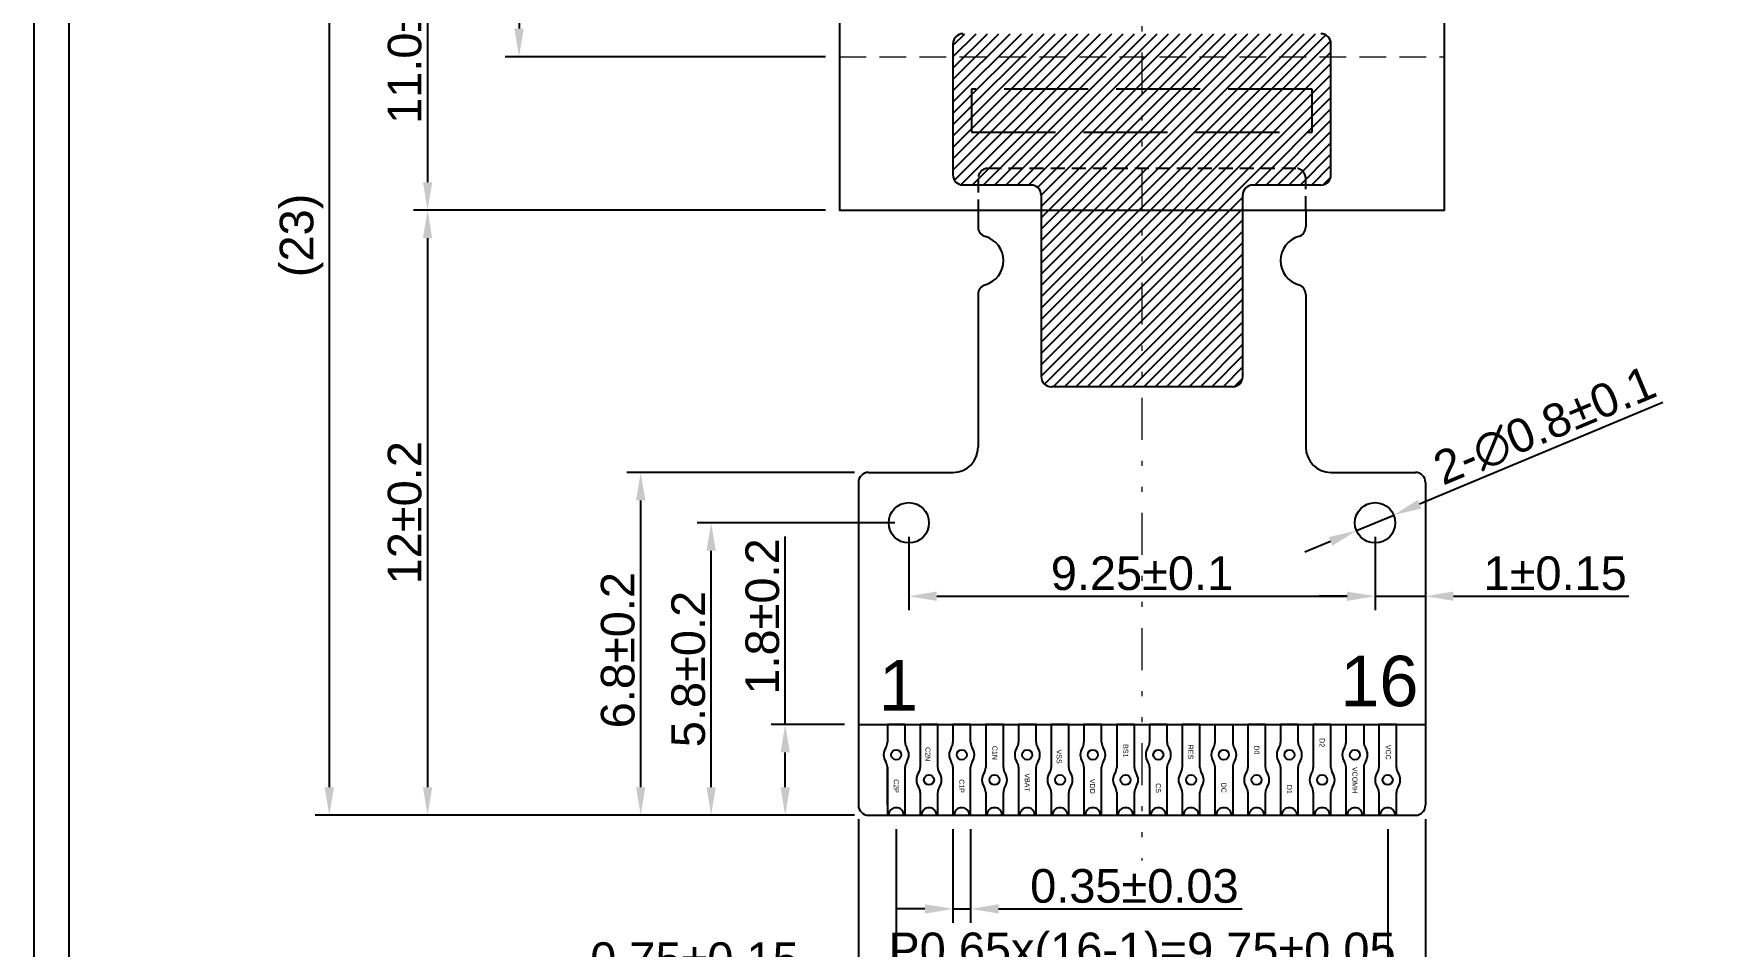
# Model space of a CAD drawing. Header units: millimetres. Extents: x 462 to 746, y 142 to 198.
# Drawn here: x 662.08 to 695.54, y 161.51 to 179.61 of the extents above; entities that cross this region are included whole.
import ezdxf

# ---------------------------------------------------------------- set-up
doc = ezdxf.new("R2010")
doc.units = ezdxf.units.MM
doc.header["$LTSCALE"] = 0.555556
for name, pattern in [('DASHED', [0.75, 0.5, -0.25]), ('DASHED2', [9.525, 6.35, -3.175]), ('DIVIDE', [1.25, 0.5, -0.25, 0, -0.25, 0, -0.25]), ('HIDDEN', [4, 3, -1])]:
    doc.linetypes.add(name, pattern=pattern)
for name, color, linetype in [('dim', 4, 'Continuous'), ('Frame', 7, 'Continuous'), ('Tape', 6, 'Continuous')]:
    doc.layers.add(name, color=color, linetype=linetype)
doc.layers.add('尺寸', color=1, linetype='Continuous', lineweight=5)
doc.styles.get("Standard").update_dxf_attribs({"font": 'ARIAL.TTF'})
doc.dimstyles.new('ISO-25', dxfattribs={"dimscale": 0.555556, "dimtxt": 2.2, "dimasz": 2.2, "dimexe": 0.5, "dimexo": 0.5, "dimgap": 0.5, "dimtad": 1, "dimdec": 3, "dimdsep": 46, "dimtxsty": 'Standard', "dimcen": 2.2, "dimadec": 0, "dimazin": 2, "dimtfac": 1, "dimtdec": 3, "dimtmove": 0, "dimatfit": 3, "dimfxl": 0, "dimarcsym": 0})

# ---------------------------------------------------------------- blocks, each defined once
blk = doc.blocks.new('*D48')
at = {"layer": 'Defpoints', "color": 0}
for p in [(678.071, 187.11), (669.898, 176.11), (678.071, 176.11)]:
    blk.add_point(p, dxfattribs=at)
at = {"layer": 'dim', "color": 0, "lineweight": -2}
for p, q in [((677.793, 187.11), (669.62, 187.11)), ((669.898, 186.555), (669.898, 176.666)), ((677.793, 176.11), (669.62, 176.11))]:
    blk.add_line(p, q, dxfattribs=at)
at = {"layer": 'dim', "color": 0}
for points in [[(669.805, 186.555), (669.99, 186.555), (669.898, 187.11)], [(669.805, 176.666), (669.99, 176.666), (669.898, 176.11)]]:
    blk.add_solid(points, dxfattribs=at)
at = {"layer": 'dim', "color": 0, "insert": (669.446, 181.209), "char_height": 0.66667, "attachment_point": 5, "rotation": 90}
blk.add_mtext('11.0%%P0.15 Panel', dxfattribs=at)
blk = doc.blocks.new('*D53')
at = {"layer": 'Defpoints', "color": 0}
for p in [(678.071, 187.11), (671.713, 179.155), (678.071, 179.155)]:
    blk.add_point(p, dxfattribs=at)
at = {"layer": 'dim', "color": 0, "lineweight": -2}
for p, q in [((677.793, 187.11), (671.435, 187.11)), ((671.713, 186.555), (671.713, 179.711)), ((677.793, 179.155), (671.435, 179.155))]:
    blk.add_line(p, q, dxfattribs=at)
at = {"layer": 'dim', "color": 0}
for points in [[(671.62, 186.555), (671.805, 186.555), (671.713, 187.11)], [(671.62, 179.711), (671.805, 179.711), (671.713, 179.155)]]:
    blk.add_solid(points, dxfattribs=at)
at = {"layer": 'dim', "color": 0, "insert": (671.17, 182.904), "char_height": 0.66667, "attachment_point": 5, "rotation": 90}
blk.add_mtext('7.96%%P0.15 Cap', dxfattribs=at)
blk = doc.blocks.new('*D56')
at = {"color": 0, "lineweight": -2}
for p, q in [((679.446, 169.632), (679.446, 168.176)), ((688.696, 169.632), (688.696, 168.176)), ((680.001, 168.454), (688.14, 168.454))]:
    blk.add_line(p, q, dxfattribs=at)
at = {"color": 0}
for points in [[(680.001, 168.547), (680.001, 168.361), (679.446, 168.454)], [(688.14, 168.547), (688.14, 168.361), (688.696, 168.454)]]:
    blk.add_solid(points, dxfattribs=at)
at = {"layer": 'Defpoints', "color": 0}
for p in [(679.446, 169.91), (688.696, 169.91), (688.696, 168.454)]:
    blk.add_point(p, dxfattribs=at)
at = {"color": 0, "insert": (684.071, 168.906), "char_height": 0.6667, "attachment_point": 5}
blk.add_mtext('9.25%%P0.1', dxfattribs=at)
blk = doc.blocks.new('*D57')
at = {"color": 0, "lineweight": -2}
for p, q in [((679.196, 163.832), (679.196, 160.523)), ((688.946, 163.832), (688.946, 160.523)), ((679.751, 160.801), (688.39, 160.801))]:
    blk.add_line(p, q, dxfattribs=at)
at = {"color": 0}
for points in [[(679.751, 160.894), (679.751, 160.708), (679.196, 160.801)], [(688.39, 160.894), (688.39, 160.708), (688.946, 160.801)]]:
    blk.add_solid(points, dxfattribs=at)
at = {"layer": 'Defpoints', "color": 0}
for p in [(679.196, 164.11), (688.946, 164.11), (688.946, 160.801)]:
    blk.add_point(p, dxfattribs=at)
at = {"color": 0, "insert": (684.071, 161.349), "char_height": 0.66667, "attachment_point": 5}
blk.add_mtext('P0.65x(16-1)=9.75%%P0.05', dxfattribs=at)
blk = doc.blocks.new('*D58')
at = {"color": 0, "lineweight": -2}
for p, q in [((678.446, 164.032), (678.446, 159.368)), ((689.696, 164.032), (689.696, 159.368)), ((679.001, 159.646), (689.14, 159.646))]:
    blk.add_line(p, q, dxfattribs=at)
at = {"color": 0}
for points in [[(679.001, 159.738), (679.001, 159.553), (678.446, 159.646)], [(689.14, 159.738), (689.14, 159.553), (689.696, 159.646)]]:
    blk.add_solid(points, dxfattribs=at)
at = {"layer": 'Defpoints', "color": 0}
for p in [(678.446, 164.31), (689.696, 164.31), (689.696, 159.646)]:
    blk.add_point(p, dxfattribs=at)
at = {"color": 0, "insert": (684.166, 160.097), "char_height": 0.66667, "attachment_point": 5}
blk.add_mtext('11.25%%P0.2', dxfattribs=at)
blk = doc.blocks.new('*D59')
at = {"color": 0, "lineweight": -2}
for p, q in [((680.321, 163.832), (680.321, 161.975)), ((680.671, 163.832), (680.671, 161.975)), ((679.765, 162.253), (679.21, 162.253)), ((680.321, 162.253), (680.671, 162.253)), ((681.226, 162.253), (686.06, 162.253))]:
    blk.add_line(p, q, dxfattribs=at)
at = {"color": 0}
for points in [[(679.765, 162.345), (679.765, 162.16), (680.321, 162.253)], [(681.226, 162.345), (681.226, 162.16), (680.671, 162.253)]]:
    blk.add_solid(points, dxfattribs=at)
at = {"layer": 'Defpoints', "color": 0}
for p in [(680.321, 164.11), (680.671, 164.11), (680.671, 162.253)]:
    blk.add_point(p, dxfattribs=at)
at = {"color": 0, "insert": (683.921, 162.704), "char_height": 0.66667, "attachment_point": 5}
blk.add_mtext('0.35%%p0.03', dxfattribs=at)
blk = doc.blocks.new('*D60')
at = {"color": 0, "lineweight": -2}
for p, q in [((678.446, 164.032), (678.446, 160.523)), ((679.196, 163.832), (679.196, 160.523)), ((677.89, 160.801), (673.052, 160.801)), ((679.196, 160.801), (678.446, 160.801)), ((679.751, 160.801), (680.307, 160.801))]:
    blk.add_line(p, q, dxfattribs=at)
at = {"color": 0}
for points in [[(677.89, 160.894), (677.89, 160.708), (678.446, 160.801)], [(679.751, 160.894), (679.751, 160.708), (679.196, 160.801)]]:
    blk.add_solid(points, dxfattribs=at)
at = {"layer": 'Defpoints', "color": 0}
for p in [(678.446, 164.31), (679.196, 164.11), (678.446, 160.801)]:
    blk.add_point(p, dxfattribs=at)
at = {"color": 0, "insert": (675.193, 161.252), "char_height": 0.66667, "attachment_point": 5}
blk.add_mtext('0.75%%P0.15', dxfattribs=at)
blk = doc.blocks.new('*D61')
at = {"color": 0, "lineweight": -2}
for p, q in [((688.696, 169.632), (688.696, 168.176)), ((689.696, 169.632), (689.696, 168.176)), ((688.14, 168.454), (687.585, 168.454)), ((688.696, 168.454), (689.696, 168.454)), ((690.251, 168.454), (693.732, 168.454))]:
    blk.add_line(p, q, dxfattribs=at)
at = {"color": 0}
for points in [[(688.14, 168.547), (688.14, 168.361), (688.696, 168.454)], [(690.251, 168.547), (690.251, 168.361), (689.696, 168.454)]]:
    blk.add_solid(points, dxfattribs=at)
at = {"layer": 'Defpoints', "color": 0}
for p in [(688.696, 169.91), (689.696, 169.91), (689.696, 168.454)]:
    blk.add_point(p, dxfattribs=at)
at = {"color": 0, "insert": (692.269, 168.906), "char_height": 0.6667, "attachment_point": 5}
blk.add_mtext('1%%P0.15', dxfattribs=at)
blk = doc.blocks.new('*D62')
at = {"color": 0, "lineweight": -2}
for p, q in [((676.993, 165.91), (676.993, 169.638)), ((678.168, 165.91), (676.715, 165.91)), ((676.993, 164.666), (676.993, 165.355)), ((678.368, 164.11), (676.715, 164.11))]:
    blk.add_line(p, q, dxfattribs=at)
at = {"color": 0}
for points in [[(676.901, 165.355), (677.086, 165.355), (676.993, 165.91)], [(676.901, 164.666), (677.086, 164.666), (676.993, 164.11)]]:
    blk.add_solid(points, dxfattribs=at)
at = {"layer": 'Defpoints', "color": 0}
for p in [(676.993, 165.91), (678.446, 165.91), (678.646, 164.11)]:
    blk.add_point(p, dxfattribs=at)
at = {"color": 0, "insert": (676.542, 168.052), "char_height": 0.6667, "attachment_point": 5, "rotation": 90}
blk.add_mtext('1.8%%P0.2', dxfattribs=at)
blk = doc.blocks.new('*D63')
at = {"color": 0, "lineweight": -2}
for p, q in [((679.168, 169.91), (675.246, 169.91)), ((675.523, 164.666), (675.523, 169.355)), ((678.368, 164.11), (675.246, 164.11))]:
    blk.add_line(p, q, dxfattribs=at)
at = {"color": 0}
for points in [[(675.431, 169.355), (675.616, 169.355), (675.523, 169.91)], [(675.431, 164.666), (675.616, 164.666), (675.523, 164.11)]]:
    blk.add_solid(points, dxfattribs=at)
at = {"layer": 'Defpoints', "color": 0}
for p in [(675.523, 169.91), (679.446, 169.91), (678.646, 164.11)]:
    blk.add_point(p, dxfattribs=at)
at = {"color": 0, "insert": (675.072, 167.01), "char_height": 0.6667, "attachment_point": 5, "rotation": 90}
blk.add_mtext('5.8%%P0.2', dxfattribs=at)
blk = doc.blocks.new('*D64')
at = {"color": 0, "lineweight": -2}
for p, q in [((678.368, 170.91), (673.848, 170.91)), ((674.126, 164.666), (674.126, 170.355)), ((678.368, 164.11), (673.848, 164.11))]:
    blk.add_line(p, q, dxfattribs=at)
at = {"color": 0}
for points in [[(674.033, 170.355), (674.218, 170.355), (674.126, 170.91)], [(674.033, 164.666), (674.218, 164.666), (674.126, 164.11)]]:
    blk.add_solid(points, dxfattribs=at)
at = {"layer": 'Defpoints', "color": 0}
for p in [(674.126, 170.91), (678.646, 170.91), (678.646, 164.11)]:
    blk.add_point(p, dxfattribs=at)
at = {"color": 0, "insert": (673.674, 167.384), "char_height": 0.6667, "attachment_point": 5, "rotation": 90}
blk.add_mtext('6.8%%P0.2', dxfattribs=at)
blk = doc.blocks.new('*D65')
at = {"color": 0, "lineweight": -2}
for p, q in [((677.793, 176.11), (669.62, 176.11)), ((669.898, 175.555), (669.898, 164.666)), ((678.368, 164.11), (669.62, 164.11))]:
    blk.add_line(p, q, dxfattribs=at)
at = {"color": 0}
for points in [[(669.805, 175.555), (669.99, 175.555), (669.898, 176.11)], [(669.805, 164.666), (669.99, 164.666), (669.898, 164.11)]]:
    blk.add_solid(points, dxfattribs=at)
at = {"layer": 'Defpoints', "color": 0}
for p in [(678.071, 176.11), (669.898, 164.11), (678.646, 164.11)]:
    blk.add_point(p, dxfattribs=at)
at = {"color": 0, "insert": (669.446, 170.11), "char_height": 0.6667, "attachment_point": 5, "rotation": 90}
blk.add_mtext('12%%P0.2', dxfattribs=at)
blk = doc.blocks.new('*D66')
at = {"layer": 'Defpoints', "color": 0}
for p in [(678.071, 187.11), (667.948, 164.11), (678.646, 164.11)]:
    blk.add_point(p, dxfattribs=at)
at = {"layer": 'dim', "color": 0, "lineweight": -2}
for p, q in [((677.793, 187.11), (667.67, 187.11)), ((667.948, 186.555), (667.948, 164.666)), ((678.368, 164.11), (667.67, 164.11))]:
    blk.add_line(p, q, dxfattribs=at)
at = {"layer": 'dim', "color": 0}
for points in [[(667.855, 186.555), (668.04, 186.555), (667.948, 187.11)], [(667.855, 164.666), (668.04, 164.666), (667.948, 164.11)]]:
    blk.add_solid(points, dxfattribs=at)
at = {"layer": 'dim', "color": 0, "insert": (667.399, 175.61), "char_height": 0.6667, "attachment_point": 5, "rotation": 90}
blk.add_mtext('(23)', dxfattribs=at)
blk = doc.blocks.new('*D67')
at = {"color": 0, "lineweight": -2}
for p, q in [((694.405, 172.296), (689.577, 170.279)), ((688.327, 169.756), (689.065, 170.064)), ((687.814, 169.542), (687.302, 169.327))]:
    blk.add_line(p, q, dxfattribs=at)
at = {"color": 0}
for points in [[(689.542, 170.364), (689.613, 170.193), (689.065, 170.064)], [(687.778, 169.627), (687.85, 169.456), (688.327, 169.756)]]:
    blk.add_solid(points, dxfattribs=at)
at = {"layer": 'Defpoints', "color": 0}
for p in [(689.065, 170.064), (688.327, 169.756)]:
    blk.add_point(p, dxfattribs=at)
at = {"color": 0, "insert": (692.066, 171.828), "char_height": 0.66667, "attachment_point": 5, "rotation": 22.6831}
blk.add_mtext('2-∅0.8%%p0.1', dxfattribs=at)

msp = doc.modelspace()

# ---------------------------------------------------------------- hatches: boundary and pattern name
h = msp.add_hatch()
h.set_pattern_fill('ANSI31', color=6, scale=0.05, style=0)
h.set_pattern_definition([(45, (-437.34908, -406.21486), (-0.112253202, 0.112253202), [])])
h.paths.add_polyline_path([(680.5207, 179.6101, 0.4142136), (680.3207, 179.4101), (680.3207, 176.8101, 0.4142136), (680.5207, 176.6101), (681.8707, 176.6101, -0.4142136), (682.0707, 176.4101), (682.0707, 172.8101, 0.4142136), (682.2707, 172.6101), (685.8707, 172.6101, 0.4142136), (686.0707, 172.8101), (686.0707, 176.4101, -0.4142136), (686.2707, 176.6101), (687.6207, 176.6101, 0.4142136), (687.8207, 176.8101), (687.8207, 179.4101, 0.4142136), (687.6207, 179.6101)])

# ---------------------------------------------------------------- linework, layer by layer
at = {"linetype": 'DASHED2', "lineweight": 9, "ltscale": 0.15}
msp.add_line((678.0707, 179.1551), (690.0707, 179.1551), dxfattribs=at)
msp.add_line((678.0707, 179.1551), (690.0707, 179.1551), dxfattribs=at)
at = {"color": 34, "linetype": 'DASHED'}
for p, q in [((680.8207, 176.7401), (680.8207, 176.1101)), ((687.1207, 176.9401), (681.0207, 176.9401)), ((687.3207, 176.1101), (687.3207, 176.7401))]:
    msp.add_line(p, q, dxfattribs=at)
at = {"ltscale": 0.5}
for p, q in [((681.8707, 176.6101), (680.5207, 176.6101)), ((682.0707, 176.4101), (682.0707, 172.8101)), ((686.0707, 172.8101), (686.0707, 176.4101)), ((687.6207, 176.6101), (686.2707, 176.6101)), ((685.8707, 172.6101), (682.2707, 172.6101))]:
    msp.add_line(p, q, dxfattribs=at)
at = {"color": 34}
for p, q in [((680.8207, 176.1101), (680.8207, 175.7809)), ((680.8207, 176.1101), (687.3207, 176.1101)), ((687.3207, 176.1101), (687.3207, 175.7809)), ((680.8207, 174.4393), (680.8207, 171.4101)), ((687.3207, 174.4393), (687.3207, 171.4101)), ((678.4457, 170.7101), (678.4457, 164.3101)), ((678.6457, 170.9101), (680.3207, 170.9101)), ((687.8207, 170.9101), (689.4957, 170.9101)), ((689.6957, 170.7101), (689.6957, 164.3101)), ((678.4457, 165.9101), (689.6957, 165.9101)), ((678.6457, 164.1101), (689.4957, 164.1101))]:
    msp.add_line(p, q, dxfattribs=at)
at = {"color": 2}
for p, q in [((679.3707, 165.9101), (679.0207, 165.9101)), ((679.0207, 165.9101), (679.0207, 165.5588)), ((679.3707, 165.5588), (679.3707, 165.9101)), ((680.0207, 165.9101), (679.6707, 165.9101)), ((679.6707, 165.9101), (679.6707, 165.0588)), ((680.0207, 165.0588), (680.0207, 165.9101)), ((680.6707, 165.9101), (680.3207, 165.9101)), ((680.3207, 165.9101), (680.3207, 165.5588)), ((680.6707, 165.5588), (680.6707, 165.9101)), ((681.3207, 165.9101), (680.9707, 165.9101)), ((680.9707, 165.9101), (680.9707, 165.0588)), ((681.3207, 165.0588), (681.3207, 165.9101)), ((681.9707, 165.9101), (681.6207, 165.9101)), ((681.6207, 165.9101), (681.6207, 165.5588)), ((681.9707, 165.5588), (681.9707, 165.9101)), ((682.6207, 165.9101), (682.2707, 165.9101)), ((682.2707, 165.9101), (682.2707, 165.0588)), ((682.6207, 165.0588), (682.6207, 165.9101)), ((683.2707, 165.9101), (682.9207, 165.9101)), ((682.9207, 165.9101), (682.9207, 165.5588)), ((683.2707, 165.5588), (683.2707, 165.9101)), ((683.9207, 165.9101), (683.5707, 165.9101)), ((683.5707, 165.9101), (683.5707, 165.0588)), ((683.9207, 165.0588), (683.9207, 165.9101)), ((684.5707, 165.9101), (684.2207, 165.9101)), ((684.2207, 165.9101), (684.2207, 165.5588)), ((684.5707, 165.5588), (684.5707, 165.9101)), ((685.2207, 165.9101), (684.8707, 165.9101)), ((684.8707, 165.9101), (684.8707, 165.0588)), ((685.2207, 165.0588), (685.2207, 165.9101)), ((685.5207, 165.5588), (685.5207, 165.9101)), ((685.5207, 165.9101), (685.8707, 165.9101)), ((685.8707, 165.9101), (685.8707, 165.5588)), ((686.5207, 165.9101), (686.1707, 165.9101)), ((686.1707, 165.9101), (686.1707, 165.0588)), ((686.5207, 165.0588), (686.5207, 165.9101)), ((687.1707, 165.9101), (686.8207, 165.9101)), ((686.8207, 165.9101), (686.8207, 165.5588)), ((687.1707, 165.5588), (687.1707, 165.9101)), ((687.8207, 165.9101), (687.4707, 165.9101)), ((687.4707, 165.9101), (687.4707, 165.0588)), ((687.8207, 165.0588), (687.8207, 165.9101)), ((688.1207, 165.5588), (688.1207, 165.9101)), ((688.1207, 165.9101), (688.4707, 165.9101)), ((688.4707, 165.9101), (688.4707, 165.5588)), ((689.1207, 165.9101), (688.7707, 165.9101)), ((688.7707, 165.9101), (688.7707, 165.0588)), ((689.1207, 165.0588), (689.1207, 165.9101)), ((679.0207, 165.0613), (679.0207, 164.1101)), ((679.3707, 164.1101), (679.3707, 165.0613)), ((680.3207, 165.0613), (680.3207, 164.1101)), ((680.6707, 164.1101), (680.6707, 165.0613)), ((681.6207, 165.0613), (681.6207, 164.1101)), ((681.9707, 164.1101), (681.9707, 165.0613)), ((682.9207, 165.0613), (682.9207, 164.1101)), ((683.2707, 164.1101), (683.2707, 165.0613)), ((684.2207, 165.0613), (684.2207, 164.1101)), ((684.5707, 164.1101), (684.5707, 165.0613)), ((685.5207, 164.1101), (685.5207, 165.0613)), ((685.8707, 165.0613), (685.8707, 164.1101)), ((686.8207, 165.0613), (686.8207, 164.1101)), ((687.1707, 164.1101), (687.1707, 165.0613)), ((688.1207, 164.1101), (688.1207, 165.0613)), ((688.4707, 165.0613), (688.4707, 164.9601)), ((688.4707, 165.0613), (688.4707, 164.1101)), ((679.6707, 164.5613), (679.6707, 164.1101)), ((680.0207, 164.1101), (680.0207, 164.5613)), ((680.9707, 164.5613), (680.9707, 164.1101)), ((681.3207, 164.1101), (681.3207, 164.5613)), ((682.2707, 164.5613), (682.2707, 164.1101)), ((682.6207, 164.1101), (682.6207, 164.5613)), ((683.5707, 164.5613), (683.5707, 164.1101)), ((683.9207, 164.1101), (683.9207, 164.5613)), ((684.8707, 164.5613), (684.8707, 164.1101)), ((685.2207, 164.1101), (685.2207, 164.5613)), ((686.1707, 164.5613), (686.1707, 164.1101)), ((686.5207, 164.1101), (686.5207, 164.5613)), ((687.4707, 164.5613), (687.4707, 164.1101)), ((687.8207, 164.1101), (687.8207, 164.5613)), ((688.7707, 164.5613), (688.7707, 164.1101)), ((689.1207, 164.1101), (689.1207, 164.5613)), ((679.0207, 164.1101), (679.0457, 164.1101)), ((679.3457, 164.1101), (679.3707, 164.1101)), ((679.6707, 164.1101), (679.6957, 164.1101)), ((679.9957, 164.1101), (680.0207, 164.1101)), ((680.3207, 164.1101), (680.3457, 164.1101)), ((680.6457, 164.1101), (680.6707, 164.1101)), ((680.9707, 164.1101), (680.9957, 164.1101)), ((681.2957, 164.1101), (681.3207, 164.1101)), ((681.6207, 164.1101), (681.6457, 164.1101)), ((681.9457, 164.1101), (681.9707, 164.1101)), ((682.2707, 164.1101), (682.2957, 164.1101)), ((682.5957, 164.1101), (682.6207, 164.1101)), ((682.9207, 164.1101), (682.9457, 164.1101)), ((683.2457, 164.1101), (683.2707, 164.1101)), ((683.5707, 164.1101), (683.5957, 164.1101)), ((683.8957, 164.1101), (683.9207, 164.1101)), ((684.2207, 164.1101), (684.2457, 164.1101)), ((684.5457, 164.1101), (684.5707, 164.1101)), ((684.8707, 164.1101), (684.8957, 164.1101)), ((685.1957, 164.1101), (685.2207, 164.1101)), ((685.5457, 164.1101), (685.5207, 164.1101)), ((685.8707, 164.1101), (685.8457, 164.1101)), ((686.1707, 164.1101), (686.1957, 164.1101)), ((686.4957, 164.1101), (686.5207, 164.1101)), ((686.8207, 164.1101), (686.8457, 164.1101)), ((687.1457, 164.1101), (687.1707, 164.1101)), ((687.4707, 164.1101), (687.4957, 164.1101)), ((687.7957, 164.1101), (687.8207, 164.1101)), ((688.1457, 164.1101), (688.1207, 164.1101)), ((688.4707, 164.1101), (688.4457, 164.1101)), ((688.7707, 164.1101), (688.7957, 164.1101)), ((689.0957, 164.1101), (689.1207, 164.1101))]:
    msp.add_line(p, q, dxfattribs=at)
at = {"color": 2, "linetype": 'Continuous'}
for p, q in [((679.6707, 165.9101), (680.0207, 165.9101)), ((679.0207, 164.3101), (679.0207, 165.0613))]:
    msp.add_line(p, q, dxfattribs=at)
msp.add_lwpolyline([(690.0707, 187.1101), (678.0707, 187.1101), (678.0707, 176.1101), (690.0707, 176.1101)], close=True)
at = {"color": 0, "linetype": 'HIDDEN'}
msp.add_lwpolyline([(680.6907, 177.6551), (687.4507, 177.6551), (687.4507, 178.5101), (680.6907, 178.5101)], close=True, dxfattribs=at)
for points in [[(684.3707, 176.1101), (684.5207, 176.1101)], [(684.6707, 176.1101), (684.8207, 176.1101)], [(684.9707, 176.1101), (685.1207, 176.1101)]]:
    msp.add_lwpolyline(points)
at = {"color": 34}
for centre in [(679.4457, 169.9101), (688.6957, 169.9101)]:
    msp.add_circle(centre, 0.4, dxfattribs=at)
at = {"color": 6}
for centre in [(679.1957, 165.3101), (680.4957, 165.3101), (681.7957, 165.3101), (683.0957, 165.3101), (684.3957, 165.3101), (685.6957, 165.3101), (686.9957, 165.3101), (688.2957, 165.3101), (679.8457, 164.8101), (681.1457, 164.8101), (682.4457, 164.8101), (683.7457, 164.8101), (685.0457, 164.8101), (686.3457, 164.8101), (687.6457, 164.8101), (688.9457, 164.8101)]:
    msp.add_circle(centre, 0.1, dxfattribs=at)
at = {"ltscale": 0.5}
for centre, start, end in [((680.5207, 176.8101), 180, 270), ((687.6207, 176.8101), 270, 0), ((681.8707, 176.4101), 0, 90), ((686.2707, 176.4101), 90, 180), ((682.2707, 172.8101), 180, 270), ((685.8707, 172.8101), 270, 0)]:
    msp.add_arc(centre, 0.2, start, end, dxfattribs=at)
at = {"color": 34, "linetype": 'DASHED'}
for centre, start, end in [((681.0207, 176.7401), 90, 180), ((687.1207, 176.7401), 0, 90)]:
    msp.add_arc(centre, 0.2, start, end, dxfattribs=at)
at = {"color": 34}
for centre, radius, start, end in [((681.0207, 175.7809), 0.2, 180, 253.39845), ((687.1207, 175.7809), 0.2, 286.60155, 0), ((680.8207, 175.1101), 0.5, 286.60155, 73.39845), ((687.3207, 175.1101), 0.5, 106.60155, 253.39845), ((681.0207, 174.4393), 0.2, 106.60155, 180), ((687.1207, 174.4393), 0.2, 0, 73.39845), ((680.3207, 171.4101), 0.5, 270, 0), ((687.8207, 171.4101), 0.5, 180, 270), ((678.6457, 170.7101), 0.2, 90, 180), ((689.4957, 170.7101), 0.2, 0, 90), ((678.6457, 164.3101), 0.2, 180, 270), ((689.4957, 164.3101), 0.2, 270, 0)]:
    msp.add_arc(centre, radius, start, end, dxfattribs=at)
at = {"color": 2}
for centre, radius, start, end in [((679.1957, 165.3101), 0.25, 146.44269, 213.55731), ((678.8207, 165.5588), 0.2, 326.44269, 360), ((679.5707, 165.5588), 0.2, 180, 213.55731), ((679.1957, 165.3101), 0.25, 326.44269, 33.55731), ((680.4957, 165.3101), 0.25, 146.44269, 213.55731), ((680.1207, 165.5588), 0.2, 326.44269, 360), ((680.8707, 165.5588), 0.2, 180, 213.55731), ((680.4957, 165.3101), 0.25, 326.44269, 33.55731), ((681.7957, 165.3101), 0.25, 146.44269, 213.55731), ((681.4207, 165.5588), 0.2, 326.44269, 0), ((682.1707, 165.5588), 0.2, 180, 213.55731), ((681.7957, 165.3101), 0.25, 326.44269, 33.55731), ((683.0957, 165.3101), 0.25, 146.44269, 213.55731), ((682.7207, 165.5588), 0.2, 326.44269, 0), ((683.4707, 165.5588), 0.2, 180, 213.55731), ((683.0957, 165.3101), 0.25, 326.44269, 33.55731), ((684.3957, 165.3101), 0.25, 146.44269, 213.55731), ((684.0207, 165.5588), 0.2, 326.44269, 360), ((684.7707, 165.5588), 0.2, 180, 213.55731), ((684.3957, 165.3101), 0.25, 326.44269, 33.55731), ((685.6957, 165.3101), 0.25, 146.44269, 213.55731), ((685.3207, 165.5588), 0.2, 326.44269, 360), ((686.0707, 165.5588), 0.2, 180, 213.55731), ((685.6957, 165.3101), 0.25, 326.44269, 33.55731), ((686.9957, 165.3101), 0.25, 146.44269, 213.55731), ((686.6207, 165.5588), 0.2, 326.44269, 360), ((687.3707, 165.5588), 0.2, 180, 213.55731), ((686.9957, 165.3101), 0.25, 326.44269, 33.55731), ((688.2957, 165.3101), 0.25, 146.44269, 213.55731), ((687.9207, 165.5588), 0.2, 326.44269, 0), ((688.6707, 165.5588), 0.2, 180, 213.55731), ((688.2957, 165.3101), 0.25, 326.44269, 33.55731), ((678.8207, 165.0613), 0.2, 0, 33.55731), ((679.5707, 165.0613), 0.2, 146.44269, 180), ((679.4707, 165.0588), 0.2, 326.44269, 0), ((680.2207, 165.0588), 0.2, 180, 213.55731), ((680.1207, 165.0613), 0.2, 0, 33.55731), ((680.8707, 165.0613), 0.2, 146.44269, 180), ((680.7707, 165.0588), 0.2, 326.44269, 0), ((681.5207, 165.0588), 0.2, 180, 213.55731), ((681.4207, 165.0613), 0.2, 360, 33.55731), ((682.1707, 165.0613), 0.2, 146.44269, 180), ((682.0707, 165.0588), 0.2, 326.44269, 360), ((682.8207, 165.0588), 0.2, 180, 213.55731), ((682.7207, 165.0613), 0.2, 360, 33.55731), ((683.4707, 165.0613), 0.2, 146.44269, 180), ((683.3707, 165.0588), 0.2, 326.44269, 360), ((684.1207, 165.0588), 0.2, 180, 213.55731), ((684.0207, 165.0613), 0.2, 360, 33.55731), ((684.7707, 165.0613), 0.2, 146.44269, 180), ((684.6707, 165.0588), 0.2, 326.44269, 0), ((685.4207, 165.0588), 0.2, 180, 213.55731), ((685.3207, 165.0613), 0.2, 0, 33.55731), ((686.0707, 165.0613), 0.2, 146.44269, 180), ((685.9707, 165.0588), 0.2, 326.44269, 0), ((686.7207, 165.0588), 0.2, 180, 213.55731), ((686.6207, 165.0613), 0.2, 0, 33.55731), ((687.3707, 165.0613), 0.2, 146.44269, 180), ((687.2707, 165.0588), 0.2, 326.44269, 0), ((688.0207, 165.0588), 0.2, 180, 213.55731), ((687.9207, 165.0613), 0.2, 360, 33.55731), ((688.6707, 165.0613), 0.2, 146.44269, 180), ((688.5707, 165.0588), 0.2, 326.44269, 0), ((689.3207, 165.0588), 0.2, 180, 213.55731), ((679.8457, 164.8101), 0.25, 146.44269, 213.55731), ((679.4707, 164.5613), 0.2, 360, 33.55731), ((680.2207, 164.5613), 0.2, 146.44269, 180), ((679.8457, 164.8101), 0.25, 326.44269, 33.55731), ((681.1457, 164.8101), 0.25, 146.44269, 213.55731), ((680.7707, 164.5613), 0.2, 360, 33.55731), ((681.5207, 164.5613), 0.2, 146.44269, 180), ((681.1457, 164.8101), 0.25, 326.44269, 33.55731), ((682.4457, 164.8101), 0.25, 146.44269, 213.55731), ((682.0707, 164.5613), 0.2, 0, 33.55731), ((682.8207, 164.5613), 0.2, 146.44269, 180), ((682.4457, 164.8101), 0.25, 326.44269, 33.55731), ((683.7457, 164.8101), 0.25, 146.44269, 213.55731), ((683.3707, 164.5613), 0.2, 0, 33.55731), ((684.1207, 164.5613), 0.2, 146.44269, 180), ((683.7457, 164.8101), 0.25, 326.44269, 33.55731), ((685.0457, 164.8101), 0.25, 146.44269, 213.55731), ((684.6707, 164.5613), 0.2, 360, 33.55731), ((685.4207, 164.5613), 0.2, 146.44269, 180), ((685.0457, 164.8101), 0.25, 326.44269, 33.55731), ((686.3457, 164.8101), 0.25, 146.44269, 213.55731), ((685.9707, 164.5613), 0.2, 360, 33.55731), ((686.7207, 164.5613), 0.2, 146.44269, 180), ((686.3457, 164.8101), 0.25, 326.44269, 33.55731), ((687.6457, 164.8101), 0.25, 146.44269, 213.55731), ((687.2707, 164.5613), 0.2, 360, 33.55731), ((688.0207, 164.5613), 0.2, 146.44269, 180), ((687.6457, 164.8101), 0.25, 326.44269, 33.55731), ((688.9457, 164.8101), 0.25, 146.44269, 213.55731), ((688.5707, 164.5613), 0.2, 360, 33.55731), ((689.3207, 164.5613), 0.2, 146.44269, 180), ((688.9457, 164.8101), 0.25, 326.44269, 33.55731), ((679.1957, 164.1101), 0.15, 360, 180), ((679.1957, 164.1101), 0.15, 0, 180), ((679.8457, 164.1101), 0.15, 0, 180), ((680.4957, 164.1101), 0.15, 0, 180), ((680.4957, 164.1101), 0.15, 360, 180), ((681.1457, 164.1101), 0.15, 0, 180), ((681.7957, 164.1101), 0.15, 0, 180), ((681.7957, 164.1101), 0.15, 360, 180), ((682.4457, 164.1101), 0.15, 0, 180), ((683.0957, 164.1101), 0.15, 0, 180), ((683.0957, 164.1101), 0.15, 360, 180), ((683.7457, 164.1101), 0.15, 0, 180), ((684.3957, 164.1101), 0.15, 0, 180), ((684.3957, 164.1101), 0.15, 360, 180), ((685.0457, 164.1101), 0.15, 0, 180), ((685.6957, 164.1101), 0.15, 0, 180), ((685.6957, 164.1101), 0.15, 360, 180), ((686.3457, 164.1101), 0.15, 0, 180), ((686.9957, 164.1101), 0.15, 360, 180), ((686.9957, 164.1101), 0.15, 0, 180), ((687.6457, 164.1101), 0.15, 0, 180), ((688.2957, 164.1101), 0.15, 360, 180), ((688.2957, 164.1101), 0.15, 0, 180), ((688.9457, 164.1101), 0.15, 0, 180)]:
    msp.add_arc(centre, radius, start, end, dxfattribs=at)
at = {"layer": 'Frame'}
for points in [[(746.0841, 198.382), (662.0841, 198.382), (662.0841, 142.382), (746.0841, 142.382)], [(745.3841, 143.082), (662.7841, 143.082), (662.7841, 197.682), (745.3841, 197.682)]]:
    msp.add_lwpolyline(points, close=True, dxfattribs=at)
at = {"layer": 'Tape', "ltscale": 0.5}
for p, q in [((680.3207, 179.4101), (680.3207, 176.8101)), ((680.3207, 179.4101), (680.3207, 176.8101)), ((687.8207, 176.8101), (687.8207, 179.4101)), ((687.8207, 176.8101), (687.8207, 179.4101))]:
    msp.add_line(p, q, dxfattribs=at)
for centre, start, end in [((680.5207, 179.4101), 90, 180), ((687.6207, 179.4101), 0, 90), ((687.6207, 179.4101), 0, 90)]:
    msp.add_arc(centre, 0.2, start, end, dxfattribs=at)
at = {"layer": '尺寸', "color": 1, "linetype": 'DIVIDE', "ltscale": 3}
msp.add_line((684.0707, 188.3739), (684.0707, 163.2126), dxfattribs=at)

# ---------------------------------------------------------------- texts
at = {"color": 0}
for s, p in [('C2N', (679.7739, 165.4621)), ('C1N', (681.1035, 165.4877)), ('VSS', (682.3771, 165.4122)), ('BS1', (683.6987, 165.5192)), ('RES', (684.9886, 165.5093)), ('D0', (686.2978, 165.4948)), ('D2', (687.5944, 165.6383)), ('VCC', (688.9086, 165.5067)), ('VCOMH', (688.2457, 165.0688)), ('C2P', (679.1457, 164.8258)), ('C1P', (680.4457, 164.8258)), ('VBAT', (681.7457, 164.9408)), ('VDD', (683.0395, 164.8313)), ('CS', (684.3457, 164.7468)), ('DC', (685.6457, 164.7563)), ('D1', (686.9455, 164.713))]:
    msp.add_text(s, height=0.1, rotation=270, dxfattribs=at).set_placement(p)
at = {"color": 0, "char_height": 1, "attachment_point": 1}
for s, insert in [('1', (678.8498, 167.1868)), ('16', (688.0028, 167.2728))]:
    msp.add_mtext(s, dxfattribs=dict(at, insert=insert))

# ---------------------------------------------------------------- dimensions: what is measured, and where the dimension line sits
at = {"color": 0}
for base, p1, p2, override, picture, middle in [((669.8979, 164.1101), (678.0707, 176.1101), (678.6457, 164.1101), {"dimtxt": 1.2, "dimasz": 1, "dimgap": 0.2, "dimdec": 1}, '*D65', (669.4464, 170.1101)), ((675.5233, 169.9101), (678.6457, 164.1101), (679.4457, 169.9101), {"dimtxt": 1.2, "dimasz": 1, "dimgap": 0.2}, '*D63', (675.0718, 167.0101)), ((676.9932, 165.9101), (678.6457, 164.1101), (678.4457, 165.9101), {"dimtxt": 1.2, "dimasz": 1, "dimgap": 0.2}, '*D62', (676.5417, 168.0517))]:
    dim = msp.add_linear_dim(base=base, p1=p1, p2=p2, angle=90, text='<>%%P0.2', dimstyle='ISO-25', override=override, dxfattribs=at)
    dim.commit()
    dim.dimension.update_dxf_attribs({"geometry": picture, "text_midpoint": middle})
dim = msp.add_diameter_dim_2p(p1=(688.3267, 169.7558), p2=(689.0648, 170.0643), text='2-<>%%p0.1', dimstyle='ISO-25', override={"dimtxt": 1.2, "dimasz": 1, "dimgap": 0.2}, dxfattribs=at)
dim.commit()
dim.dimension.update_dxf_attribs({"geometry": '*D67', "text_midpoint": (692.0663, 171.8284)})
dim = msp.add_linear_dim(base=(674.1255, 170.9101), p1=(678.6457, 164.1101), p2=(678.6457, 170.9101), angle=90, text='<>%%P0.2', dimstyle='ISO-25', override={"dimtxt": 1.2, "dimasz": 1, "dimgap": 0.2}, dxfattribs=at)
dim.commit()
dim.dimension.update_dxf_attribs({"geometry": '*D64', "text_midpoint": (674.1255, 167.3842), "dimtype": 160})
for base, p1, p2, text, picture, middle in [((688.6957, 168.454), (679.4457, 169.9101), (688.6957, 169.9101), '<>%%P0.1', '*D56', (684.0707, 168.9055)), ((689.6957, 168.454), (688.6957, 169.9101), (689.6957, 169.9101), '<>%%P0.15', '*D61', (692.2695, 168.9055)), ((678.4457, 160.8009), (679.1957, 164.1101), (678.4457, 164.3101), '<>%%P0.15', '*D60', (675.1933, 161.2524)), ((680.6707, 162.2527), (680.3207, 164.1101), (680.6707, 164.1101), '<>%%p0.03', '*D59', (683.9207, 162.7044))]:
    dim = msp.add_linear_dim(base=base, p1=p1, p2=p2, text=text, dimstyle='ISO-25', override={"dimtxt": 1.2, "dimasz": 1, "dimgap": 0.2}, dxfattribs=at)
    dim.commit()
    dim.dimension.update_dxf_attribs({"geometry": picture, "text_midpoint": middle})
for base, p1, p2, text, picture, middle in [((689.6957, 159.6456), (678.4457, 164.3101), (689.6957, 164.3101), '<>%%P0.2', '*D58', (684.1664, 159.6456)), ((688.9457, 160.8009), (679.1957, 164.1101), (688.9457, 164.1101), 'P0.65x(16-1)=<>%%P0.05', '*D57', (684.0707, 160.8009))]:
    dim = msp.add_linear_dim(base=base, p1=p1, p2=p2, text=text, dimstyle='ISO-25', override={"dimtxt": 1.2, "dimasz": 1, "dimgap": 0.2}, dxfattribs=at)
    dim.commit()
    dim.dimension.update_dxf_attribs({"geometry": picture, "text_midpoint": middle, "dimtype": 160})
at = {"layer": 'dim', "color": 0}
dim = msp.add_linear_dim(base=(667.9476, 164.1101), p1=(678.0707, 187.1101), p2=(678.6457, 164.1101), angle=90, text='(<>)', dimstyle='ISO-25', override={"dimtxt": 1.2, "dimasz": 1, "dimgap": 0.2, "dimdec": 1}, dxfattribs=at)
dim.commit()
dim.dimension.update_dxf_attribs({"geometry": '*D66', "text_midpoint": (667.3995, 175.6101)})
for base, p1, p2, text, override, picture, middle in [((669.8979, 176.1101), (678.0707, 187.1101), (678.0707, 176.1101), '<>.0%%P0.15 Panel', {"dimtxt": 1.2, "dimasz": 1, "dimgap": 0.2, "dimdec": 1, "dimfxl": 0.2}, '*D48', (669.8979, 181.2091)), ((671.7125765069, 179.1550818351), (678.0707389225, 187.1100818351), (678.0707389225, 179.1550818351), '<>%%P0.15 Cap', {"dimtxt": 1.2, "dimasz": 1, "dimgap": 0.2, "dimdec": 2, "dimfxl": 0.2}, '*D53', (671.7125765069, 182.9036458575))]:
    dim = msp.add_linear_dim(base=base, p1=p1, p2=p2, angle=270, text=text, dimstyle='ISO-25', override=override, dxfattribs=at)
    dim.commit()
    dim.dimension.update_dxf_attribs({"geometry": picture, "text_midpoint": middle, "dimtype": 160})

doc.saveas('drawing.dxf')
